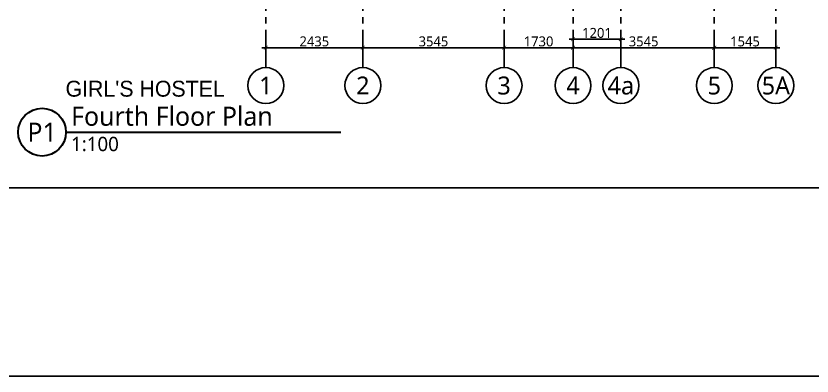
# Model space of a CAD drawing. Header units: millimetres. Extents: x -1107453 to -240403, y -265431 to 143409.
# Drawn here: x -304634 to -284652, y -196081 to -187031 of the extents above; entities that cross this region are included whole.
import ezdxf
from ezdxf.enums import TextEntityAlignment as Align

# ---------------------------------------------------------------- set-up
doc = ezdxf.new("R2010")
doc.units = ezdxf.units.MM
doc.header["$MEASUREMENT"] = 0
doc.linetypes.add('CENTER2', pattern=[28.575, 19.05, -3.175, 3.175, -3.175])
for name, color, linetype in [('A-Anno-Dims', 7, 'Continuous'), ('A-Anno-Grid Lines', 154, 'Continuous'), ('A-Wall Patt', 8, 'Continuous'), ('Anno_Labels', 7, 'Continuous')]:
    doc.layers.add(name, color=color, linetype=linetype)
doc.layers.add('A-Detail Lines', color=8, linetype='Continuous', lineweight=25)
doc.layers.add('A-Wall Sec', color=1, linetype='Continuous', lineweight=30)
doc.styles.add('IIITD @ 100', font='trebuc.ttf', dxfattribs={"height": 210})
doc.styles.get("Standard").update_dxf_attribs({"font": 'trebuc.ttf'})
doc.dimstyles.new('IIITD_WD_L @ 100', dxfattribs={"dimscale": 100, "dimtxt": 2.5, "dimasz": 1, "dimexe": 0.5, "dimexo": 0.25, "dimgap": 0.3, "dimtad": 1, "dimdec": 0, "dimrnd": 1, "dimzin": 0, "dimdsep": 46, "dimtxsty": 'Standard', "dimblk": 'ARCHTICK', "dimcen": 0.2, "dimdle": 1, "dimclrd": 8, "dimclre": 8, "dimadec": 0, "dimazin": 0, "dimtfac": 1, "dimtdec": 0, "dimtofl": 0, "dimtmove": 0, "dimatfit": 0, "dimfxl": 2, "dimfxlon": 1, "dimtolj": 1, "dimtzin": 0, "dimlwd": -1, "dimlwe": -1, "dimarcsym": 0})

# ---------------------------------------------------------------- blocks, each defined once
blk = doc.blocks.new('View Tag')
blk.add_line((3, 0), (37.491, 0))
blk.add_circle((0, 0), 3)
at = {"layer": 'Anno_Labels'}
for tag, height, p in [('VIEW_NAME', 2.4, (3.641, 2.004)), ('VIEW_SCALE', 1.8, (3.641, -1.482))]:
    blk.add_attdef(tag, text='', height=height, dxfattribs=at).set_placement(p, align=Align.MIDDLE_LEFT)
blk.add_attdef('VIEW_TYPE', text='', height=2.4, dxfattribs=at).set_placement((0, 0), align=Align.MIDDLE_CENTER)
blk = doc.blocks.new('Grid Head')
blk.add_circle((0, 0), 3)
at = {"layer": 'Anno_Labels'}
blk.add_attdef('GRID_NAME', text='', height=3, dxfattribs=at).set_placement((0, 0), align=Align.MIDDLE_CENTER)
blk = doc.blocks.new('_ArchTick')
at = {"color": 0, "linetype": 'ByBlock', "const_width": 0.15}
blk.add_lwpolyline([(-0.5, -0.5), (0.5, 0.5)], dxfattribs=at)
blk = doc.blocks.new('*D1117')
at = {"layer": 'A-Anno-Dims', "color": 8, "transparency": 16777216}
for p, q in [((509111, -12507), (511746, -12507)), ((509211, -12707), (509211, -12457)), ((511646, -12707), (511646, -12457))]:
    blk.add_line(p, q, dxfattribs=at)
at = {"layer": 'A-Anno-Dims', "color": 8, "transparency": 16777216, "xscale": 100, "yscale": 100, "zscale": 100, "rotation": 180}
blk.add_blockref('_ArchTick', (509211, -12507), dxfattribs=at)
at = {"layer": 'A-Anno-Dims', "color": 8, "transparency": 16777216, "xscale": 100, "yscale": 100, "zscale": 100}
blk.add_blockref('_ArchTick', (511646, -12507), dxfattribs=at)
at = {"layer": 'A-Anno-Dims', "color": 0, "transparency": 16777216, "insert": (510428, -12350), "char_height": 250, "attachment_point": 5}
blk.add_mtext('\\A1;2435', dxfattribs=at)
blk = doc.blocks.new('_Open90')
at = {"color": 0, "linetype": 'ByBlock', "lineweight": -2}
for p, q in [((0, 0), (-1, 0)), ((-0.5, 0.5), (0, 0)), ((0, 0), (-0.5, -0.5))]:
    blk.add_line(p, q, dxfattribs=at)
blk = doc.blocks.new('*D1118')
at = {"layer": 'A-Anno-Dims', "color": 8, "transparency": 16777216}
for p, q in [((511546, -12507), (515291, -12507)), ((511646, -12707), (511646, -12457)), ((515191, -12707), (515191, -12457))]:
    blk.add_line(p, q, dxfattribs=at)
at = {"layer": 'A-Anno-Dims', "color": 8, "transparency": 16777216, "xscale": 100, "yscale": 100, "zscale": 100, "rotation": 180}
blk.add_blockref('_ArchTick', (511646, -12507), dxfattribs=at)
at = {"layer": 'A-Anno-Dims', "color": 8, "transparency": 16777216, "xscale": 100, "yscale": 100, "zscale": 100}
blk.add_blockref('_ArchTick', (515191, -12507), dxfattribs=at)
at = {"layer": 'A-Anno-Dims', "color": 0, "transparency": 16777216, "insert": (513418, -12350), "char_height": 250, "attachment_point": 5}
blk.add_mtext('\\A1;3545', dxfattribs=at)
blk = doc.blocks.new('*D1119')
at = {"layer": 'A-Anno-Dims', "color": 8, "transparency": 16777216}
for p, q in [((515091, -12507), (517021, -12507)), ((515191, -12707), (515191, -12457)), ((516921, -12707), (516921, -12457))]:
    blk.add_line(p, q, dxfattribs=at)
at = {"layer": 'A-Anno-Dims', "color": 8, "transparency": 16777216, "xscale": 100, "yscale": 100, "zscale": 100, "rotation": 180}
blk.add_blockref('_ArchTick', (515191, -12507), dxfattribs=at)
at = {"layer": 'A-Anno-Dims', "color": 8, "transparency": 16777216, "xscale": 100, "yscale": 100, "zscale": 100}
blk.add_blockref('_ArchTick', (516921, -12507), dxfattribs=at)
at = {"layer": 'A-Anno-Dims', "color": 0, "transparency": 16777216, "insert": (516056, -12350), "char_height": 250, "attachment_point": 5}
blk.add_mtext('\\A1;1730', dxfattribs=at)
blk = doc.blocks.new('*D1120')
at = {"layer": 'A-Anno-Dims', "color": 8, "transparency": 16777216}
for p, q in [((516821, -12507), (520566, -12507)), ((516921, -12707), (516921, -12457)), ((520466, -12707), (520466, -12457))]:
    blk.add_line(p, q, dxfattribs=at)
at = {"layer": 'A-Anno-Dims', "color": 8, "transparency": 16777216, "xscale": 100, "yscale": 100, "zscale": 100, "rotation": 180}
blk.add_blockref('_ArchTick', (516921, -12507), dxfattribs=at)
at = {"layer": 'A-Anno-Dims', "color": 8, "transparency": 16777216, "xscale": 100, "yscale": 100, "zscale": 100}
blk.add_blockref('_ArchTick', (520466, -12507), dxfattribs=at)
at = {"layer": 'A-Anno-Dims', "color": 0, "transparency": 16777216, "insert": (518693, -12350), "char_height": 250, "attachment_point": 5}
blk.add_mtext('\\A1;3545', dxfattribs=at)
blk = doc.blocks.new('*D1129')
at = {"layer": 'A-Anno-Dims', "color": 8, "transparency": 16777216}
for p, q in [((520366, -12507), (522111, -12507)), ((520466, -12707), (520466, -12457)), ((522011, -12707), (522011, -12457))]:
    blk.add_line(p, q, dxfattribs=at)
at = {"layer": 'A-Anno-Dims', "color": 8, "transparency": 16777216, "xscale": 100, "yscale": 100, "zscale": 100, "rotation": 180}
blk.add_blockref('_ArchTick', (520466, -12507), dxfattribs=at)
at = {"layer": 'A-Anno-Dims', "color": 8, "transparency": 16777216, "xscale": 100, "yscale": 100, "zscale": 100}
blk.add_blockref('_ArchTick', (522011, -12507), dxfattribs=at)
at = {"layer": 'A-Anno-Dims', "color": 0, "transparency": 16777216, "insert": (521238, -12351), "char_height": 250, "attachment_point": 5}
blk.add_mtext('\\A1;1545', dxfattribs=at)
blk = doc.blocks.new('*D1131')
at = {"layer": 'A-Anno-Dims', "color": 8, "transparency": 16777216}
for p, q in [((516821, -12294), (518222, -12294)), ((516921, -12294), (516921, -12344)), ((518122, -12294), (518122, -12344))]:
    blk.add_line(p, q, dxfattribs=at)
at = {"layer": 'A-Anno-Dims', "color": 8, "transparency": 16777216, "xscale": 100, "yscale": 100, "zscale": 100, "rotation": 180}
blk.add_blockref('_ArchTick', (516921, -12294), dxfattribs=at)
at = {"layer": 'A-Anno-Dims', "color": 8, "transparency": 16777216, "xscale": 100, "yscale": 100, "zscale": 100}
blk.add_blockref('_ArchTick', (518122, -12294), dxfattribs=at)
at = {"layer": 'A-Anno-Dims', "color": 0, "transparency": 16777216, "insert": (517522, -12137), "char_height": 250, "attachment_point": 5}
blk.add_mtext('\\A1;1201', dxfattribs=at)
blk = doc.blocks.new('Grid Girls Hostel')
at = {"layer": 'A-Anno-Grid Lines', "linetype": 'CENTER2', "ltscale": 50}
for p, q in [((520466, -13007.2), (520466, 25744.1)), ((509211, -13007.2), (509211, 21502.3)), ((515191, -13007.2), (515191, 21502.3)), ((516921, -13007.2), (516921, 13896.8)), ((511646, -13007.2), (511646, 9546.2)), ((522010.9, -13007.2), (522010.9, -5788.6)), ((518122.4, -13007.2), (518122.4, -6058.1))]:
    blk.add_line(p, q, dxfattribs=at)
at = {"layer": 'A-Anno-Dims'}
ref = blk.add_blockref('Grid Head', (509211, -13457.2), dxfattribs=dict(at, xscale=150, yscale=150, zscale=150))
ref.add_attrib('GRID_NAME', '1', dxfattribs={"layer": '0', "height": 450}).set_placement((509211, -13457.2), align=Align.MIDDLE_CENTER)
ref = blk.add_blockref('Grid Head', (511646, -13457.2), dxfattribs=dict(at, xscale=150, yscale=150, zscale=150))
ref.add_attrib('GRID_NAME', '2', dxfattribs={"layer": '0', "height": 450}).set_placement((511646, -13457.2), align=Align.MIDDLE_CENTER)
ref = blk.add_blockref('Grid Head', (515191, -13457.2), dxfattribs=dict(at, xscale=150, yscale=150, zscale=150))
ref.add_attrib('GRID_NAME', '3', dxfattribs={"layer": '0', "height": 450}).set_placement((515191, -13457.2), align=Align.MIDDLE_CENTER)
ref = blk.add_blockref('Grid Head', (516921, -13457.2), dxfattribs=dict(at, xscale=150, yscale=150, zscale=150))
ref.add_attrib('GRID_NAME', '4', dxfattribs={"layer": '0', "height": 450}).set_placement((516921, -13457.2), align=Align.MIDDLE_CENTER)
ref = blk.add_blockref('Grid Head', (518122.4, -13457.2), dxfattribs=dict(at, xscale=150, yscale=150, zscale=150))
ref.add_attrib('GRID_NAME', '4a', dxfattribs={"layer": '0', "height": 450}).set_placement((518122.4, -13457.2), align=Align.MIDDLE_CENTER)
ref = blk.add_blockref('Grid Head', (520467.4, -13457.2), dxfattribs=dict(at, xscale=150, yscale=150, zscale=150))
ref.add_attrib('GRID_NAME', '5', dxfattribs={"layer": '0', "height": 450}).set_placement((520467.4, -13457.2), align=Align.MIDDLE_CENTER)
ref = blk.add_blockref('Grid Head', (522012.3, -13457.2), dxfattribs=dict(at, xscale=150, yscale=150, zscale=150))
ref.add_attrib('GRID_NAME', '5A', dxfattribs={"layer": '0', "height": 450}).set_placement((522012.3, -13457.2), align=Align.MIDDLE_CENTER)
for base, p1, p2, override, picture, middle in [((518122.4, -12294.1), (516921, -12272.1), (518122.4, -12272.1), {"dimtmove": 1, "dimldrblk": 'Open90', "dimarcsym": 1}, '*D1131', (517521.7, -12136.9)), ((511646, -12507.2), (509211, -13007.2), (511646, -13007.2), {"dimldrblk": 'Open90', "dimarcsym": 1}, '*D1117', (510428.5, -12350)), ((515191, -12507.2), (511646, -13007.2), (515191, -13007.2), {"dimtmove": 1, "dimldrblk": 'Open90', "dimarcsym": 1}, '*D1118', (513418.5, -12350)), ((516921, -12507.2), (515191, -13007.2), (516921, -13007.2), {"dimtmove": 1, "dimldrblk": 'Open90', "dimarcsym": 1}, '*D1119', (516056, -12350)), ((520466, -12507.2), (516921, -13007.2), (520466, -13007.2), {"dimtmove": 1, "dimldrblk": 'Open90', "dimarcsym": 1}, '*D1120', (518693.5, -12350)), ((522010.9, -12507.2), (520466, -12834.6), (522010.9, -12834.6), {"dimtmove": 1, "dimldrblk": 'Open90', "dimarcsym": 1}, '*D1129', (521238.4, -12350.5))]:
    dim = blk.add_linear_dim(base=base, p1=p1, p2=p2, dimstyle='IIITD_WD_L @ 100', override=override, dxfattribs=at)
    dim.commit()
    dim.dimension.update_dxf_attribs({"geometry": picture, "text_midpoint": middle})

msp = doc.modelspace()

# ---------------------------------------------------------------- linework, layer by layer
at = {"layer": 'A-Detail Lines'}
msp.add_lwpolyline([(-306821.1, -147237.2), (-246667.3, -147237.2), (-246667.3, -191354.1), (-306821.1, -191354.1)], close=True, dxfattribs=at)
at = {"layer": 'A-Wall Patt', "color": 2}
msp.add_lwpolyline([(-314710, -140329.7), (-240403.4, -140329.7), (-240403.4, -196081), (-314710, -196081)], close=True, dxfattribs=at)

# ---------------------------------------------------------------- block references
at = {"layer": 'A-Anno-Grid Lines'}
msp.add_blockref('Grid Girls Hostel', (-807572.5, -175323), dxfattribs=at)
at = {"layer": 'A-Wall Sec', "lineweight": 35}
ref = msp.add_blockref('View Tag', (-303977.5, -189952.8), dxfattribs=dict(at, xscale=200, yscale=200, zscale=200))
ref.add_attrib('VIEW_TYPE', 'P1', dxfattribs={"layer": '0', "height": 480}).set_placement((-303977.5, -189952.8), align=Align.MIDDLE_CENTER)
ref.add_attrib('VIEW_NAME', 'Fourth Floor Plan', dxfattribs={"layer": '0', "height": 480}).set_placement((-303249.3, -189552), align=Align.MIDDLE_LEFT)
ref.add_attrib('VIEW_SCALE', '1:100', dxfattribs={"layer": '0', "height": 360}).set_placement((-303249.3, -190249.2), align=Align.MIDDLE_LEFT)

# ---------------------------------------------------------------- texts
at = {"layer": 'A-Wall Sec', "lineweight": 35, "insert": (-301391.1, -188863.3), "char_height": 400, "width": 3807.256, "attachment_point": 5, "style": 'IIITD @ 100'}
msp.add_mtext("{\\fCentury Gothic|b0|i0|c0|p34;GIRL'S HOSTEL}", dxfattribs=at)

doc.saveas('drawing.dxf')
